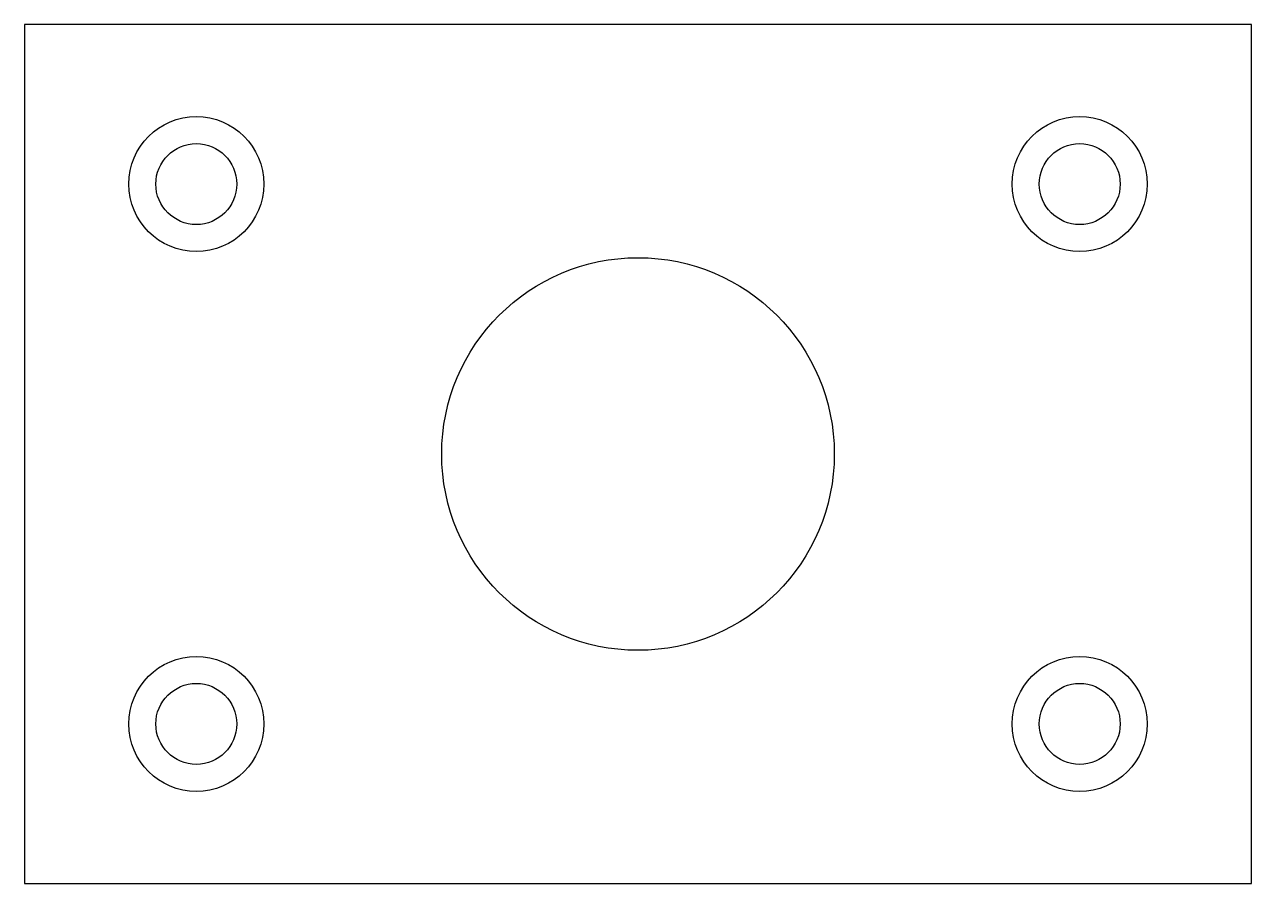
# Model space of a CAD drawing. Header units: millimetres. Extents: x -50 to 50, y -35 to 35.
import ezdxf

# ---------------------------------------------------------------- set-up
doc = ezdxf.new("R2010")
doc.units = ezdxf.units.MM
for name, color, linetype in [('A_COUNTERBORES_Z-6.4', 2, 'CONTINUOUS'), ('B_CLEARANCE_HOLES_Z-24', 3, 'CONTINUOUS'), ('BLANK', 1, 'CONTINUOUS'), ('C_BEARING_BORE_Z-15', 4, 'CONTINUOUS')]:
    doc.layers.add(name, color=color, linetype=linetype)

msp = doc.modelspace()

# ---------------------------------------------------------------- linework, layer by layer
at = {"layer": 'A_COUNTERBORES_Z-6.4'}
for centre in [(-36, 22), (36, 22), (-36, -22), (36, -22)]:
    msp.add_circle(centre, 5.5, dxfattribs=at)
at = {"layer": 'B_CLEARANCE_HOLES_Z-24'}
for centre in [(-36, 22), (36, 22), (-36, -22), (36, -22)]:
    msp.add_circle(centre, 3.3, dxfattribs=at)
at = {"layer": 'BLANK'}
for p, q in [((50, 35), (-50, 35)), ((-50, 35), (-50, -35)), ((50, -35), (50, 35)), ((-50, -35), (50, -35))]:
    msp.add_line(p, q, dxfattribs=at)
at = {"layer": 'C_BEARING_BORE_Z-15'}
msp.add_circle((0, 0), 16, dxfattribs=at)

doc.saveas('drawing.dxf')
